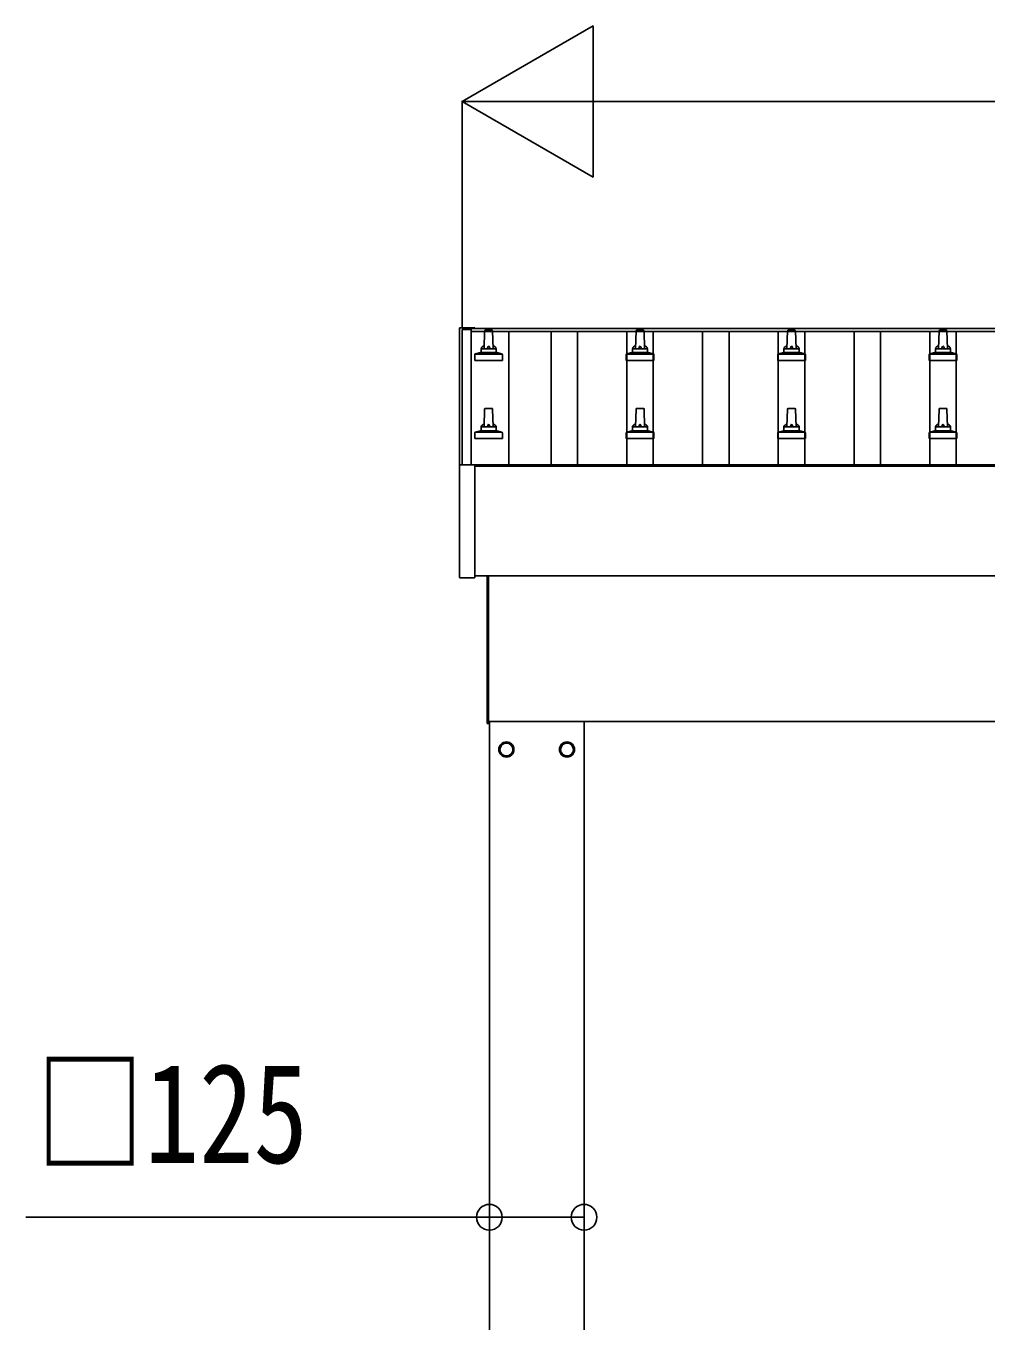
# Model space of a CAD drawing. Units: millimetres, scale not verified. Extents: x -16820 to 16820, y -11880 to 11880.
# Drawn here: x -13513 to -12245, y -541 to 1170 of the extents above; entities that cross this region are included whole.
import ezdxf
from ezdxf.enums import TextEntityAlignment as Align

# ---------------------------------------------------------------- set-up
doc = ezdxf.new("R2010")
doc.units = ezdxf.units.MM
doc.header["$LTSCALE"] = 50
for name, color, linetype in [('0-4_YKK_13', 4, 'Continuous'), ('0-5_YKK_A1', 4, 'Continuous'), ('0-6_YKK_D', 6, 'Continuous')]:
    doc.layers.add(name, color=color, linetype=linetype)
doc.styles.add('ＭＳ ゴシック', font='')
doc.styles.get('ＭＳ ゴシック').set_extended_font_data('MS Gothic')

msp = doc.modelspace()

# ---------------------------------------------------------------- linework, layer by layer
at = {"layer": '0-4_YKK_13'}
for p, q in [((-12940.22, 770.78), (-12940.22, 770.18)), ((-12940.22, 770.18), (-12940.22, 589.51)), ((-12939.22, 771.3), (-12921.22, 771.3)), ((-12920.22, 770.18), (-12920.22, 770.78)), ((-12920.22, 770.11), (-12920.22, 770.18)), ((-12907.92, 743.59), (-12907.19, 767.12)), ((-12906.19, 768.09), (-12897.65, 768.09)), ((-12896.65, 767.12), (-12895.92, 743.59)), ((-12707.92, 743.59), (-12707.19, 767.12)), ((-12706.19, 768.09), (-12697.65, 768.09)), ((-12696.65, 767.12), (-12695.92, 743.59)), ((-12507.92, 743.59), (-12507.19, 767.12)), ((-12506.19, 768.09), (-12497.65, 768.09)), ((-12496.65, 767.12), (-12495.92, 743.59)), ((-12307.92, 743.59), (-12307.19, 767.12)), ((-12306.19, 768.09), (-12297.65, 768.09)), ((-12296.65, 767.12), (-12295.92, 743.59)), ((-12919.79, 736.59), (-12884.05, 736.59)), ((-12919.41, 736.78), (-12912.69, 738.41)), ((-12912.3, 738.59), (-12891.54, 738.59)), ((-12911.92, 739.38), (-12911.92, 743.59)), ((-12910.92, 743.59), (-12892.92, 743.59)), ((-12891.92, 739.38), (-12891.92, 743.59)), ((-12884.44, 736.78), (-12891.16, 738.41)), ((-12719.79, 736.59), (-12684.05, 736.59)), ((-12719.41, 736.78), (-12712.69, 738.41)), ((-12712.3, 738.59), (-12691.54, 738.59)), ((-12711.92, 739.38), (-12711.92, 743.59)), ((-12710.92, 743.59), (-12692.92, 743.59)), ((-12691.92, 739.38), (-12691.92, 743.59)), ((-12684.44, 736.78), (-12691.16, 738.41)), ((-12519.79, 736.59), (-12484.05, 736.59)), ((-12519.41, 736.78), (-12512.69, 738.41)), ((-12512.3, 738.59), (-12491.54, 738.59)), ((-12511.92, 739.38), (-12511.92, 743.59)), ((-12510.92, 743.59), (-12492.92, 743.59)), ((-12491.92, 739.38), (-12491.92, 743.59)), ((-12484.44, 736.78), (-12491.16, 738.41)), ((-12319.79, 736.59), (-12284.05, 736.59)), ((-12319.41, 736.78), (-12312.69, 738.41)), ((-12312.3, 738.59), (-12291.54, 738.59)), ((-12311.92, 739.38), (-12311.92, 743.59)), ((-12310.92, 743.59), (-12292.92, 743.59)), ((-12291.92, 739.38), (-12291.92, 743.59)), ((-12284.44, 736.78), (-12291.16, 738.41)), ((-12920.17, 728.09), (-12920.17, 735.81)), ((-12883.67, 728.09), (-12920.17, 728.09)), ((-12883.67, 728.09), (-12883.67, 735.81)), ((-12720.17, 728.09), (-12720.17, 735.81)), ((-12683.67, 728.09), (-12720.17, 728.09)), ((-12683.67, 728.09), (-12683.67, 735.81)), ((-12520.17, 728.09), (-12520.17, 735.81)), ((-12483.67, 728.09), (-12520.17, 728.09)), ((-12483.67, 728.09), (-12483.67, 735.81)), ((-12320.17, 728.09), (-12320.17, 735.81)), ((-12283.67, 728.09), (-12320.17, 728.09)), ((-12283.67, 728.09), (-12283.67, 735.81)), ((-12907.92, 640.26), (-12907.19, 663.79)), ((-12906.19, 664.76), (-12897.65, 664.76)), ((-12896.65, 663.79), (-12895.92, 640.26)), ((-12707.92, 640.26), (-12707.19, 663.79)), ((-12706.19, 664.76), (-12697.65, 664.76)), ((-12696.65, 663.79), (-12695.92, 640.26)), ((-12507.92, 640.26), (-12507.19, 663.79)), ((-12506.19, 664.76), (-12497.65, 664.76)), ((-12496.65, 663.79), (-12495.92, 640.26)), ((-12307.92, 640.26), (-12307.19, 663.79)), ((-12306.19, 664.76), (-12297.65, 664.76)), ((-12296.65, 663.79), (-12295.92, 640.26)), ((-12919.79, 633.26), (-12884.05, 633.26)), ((-12919.41, 633.45), (-12912.69, 635.08)), ((-12912.3, 635.26), (-12891.54, 635.26)), ((-12911.92, 636.05), (-12911.92, 640.26)), ((-12910.92, 640.26), (-12892.92, 640.26)), ((-12891.92, 636.05), (-12891.92, 640.26)), ((-12884.44, 633.45), (-12891.16, 635.08)), ((-12719.79, 633.26), (-12684.05, 633.26)), ((-12719.41, 633.45), (-12712.69, 635.08)), ((-12712.3, 635.26), (-12691.54, 635.26)), ((-12711.92, 636.05), (-12711.92, 640.26)), ((-12710.92, 640.26), (-12692.92, 640.26)), ((-12691.92, 636.05), (-12691.92, 640.26)), ((-12684.44, 633.45), (-12691.16, 635.08)), ((-12519.79, 633.26), (-12484.05, 633.26)), ((-12519.41, 633.45), (-12512.69, 635.08)), ((-12512.3, 635.26), (-12491.54, 635.26)), ((-12511.92, 636.05), (-12511.92, 640.26)), ((-12510.92, 640.26), (-12492.92, 640.26)), ((-12491.92, 636.05), (-12491.92, 640.26)), ((-12484.44, 633.45), (-12491.16, 635.08)), ((-12319.79, 633.26), (-12284.05, 633.26)), ((-12319.41, 633.45), (-12312.69, 635.08)), ((-12312.3, 635.26), (-12291.54, 635.26)), ((-12311.92, 636.05), (-12311.92, 640.26)), ((-12310.92, 640.26), (-12292.92, 640.26)), ((-12291.92, 636.05), (-12291.92, 640.26)), ((-12284.44, 633.45), (-12291.16, 635.08)), ((-12920.17, 624.76), (-12920.17, 632.47)), ((-12883.67, 624.76), (-12920.17, 624.76)), ((-12883.67, 624.76), (-12883.67, 632.47)), ((-12720.17, 624.76), (-12720.17, 632.47)), ((-12683.67, 624.76), (-12720.17, 624.76)), ((-12683.67, 624.76), (-12683.67, 632.47)), ((-12520.17, 624.76), (-12520.17, 632.47)), ((-12483.67, 624.76), (-12520.17, 624.76)), ((-12483.67, 624.76), (-12483.67, 632.47)), ((-12320.17, 624.76), (-12320.17, 632.47)), ((-12283.67, 624.76), (-12320.17, 624.76)), ((-12283.67, 624.76), (-12283.67, 632.47)), ((-12940.22, 589.51), (-12940.22, 441.51)), ((-12939.22, 590.01), (-12939.72, 590.01)), ((-12921.22, 590.01), (-12939.22, 590.01)), ((-12920.72, 590.01), (-12921.22, 590.01)), ((-12920.22, 441.51), (-12920.22, 589.51)), ((-12939.72, 441.01), (-12920.72, 441.01)), ((-12903.92, 248.5), (-12903.92, 443.64)), ((-12901.92, 443.64), (-12901.92, 248.5)), ((-12901.92, 248.5), (-12903.92, 248.5)), ((-12869.82, 214.25), (-12869.92, 214.25)), ((-12869.82, 213.75), (-12869.92, 213.75)), ((-12807.02, 214.25), (-12806.92, 214.25)), ((-12807.02, 213.75), (-12806.92, 213.75))]:
    msp.add_line(p, q, dxfattribs=at)
for points in [[(-12940.22, 770.78), (-12940.19, 770.97), (-12940.11, 771.1), (-12940.02, 771.18), (-12939.94, 771.23), (-12939.86, 771.26), (-12939.81, 771.27), (-12939.77, 771.28), (-12939.73, 771.28), (-12939.54, 771.29), (-12939.36, 771.3), (-12939.22, 771.3)], [(-12921.22, 771.3), (-12921.03, 771.3), (-12920.86, 771.29), (-12920.72, 771.28), (-12920.65, 771.28), (-12920.59, 771.26), (-12920.5, 771.23), (-12920.37, 771.13), (-12920.28, 771), (-12920.27, 770.98)]]:
    msp.add_lwpolyline(points, dxfattribs=at)
for points in [[(-12878.42, 223.81), (-12886.92, 218.91), (-12886.92, 209.09), (-12878.42, 204.19), (-12869.92, 209.09), (-12869.92, 218.91)], [(-12798.42, 223.81), (-12789.92, 218.91), (-12789.92, 209.09), (-12798.42, 204.19), (-12806.92, 209.09), (-12806.92, 218.91)]]:
    msp.add_lwpolyline(points, close=True, dxfattribs=at)
for centre, radius in [((-12878.42, 214), 10), ((-12878.42, 214), 8.5), ((-12798.42, 214), 10), ((-12798.42, 214), 8.5)]:
    msp.add_circle(centre, radius, dxfattribs=at)
for centre, radius, start, end in [((-12920.72, 770.78), 0.499, 0.00068, 23.5008), ((-12906.19, 767.09), 1, 90, 178.60509), ((-12897.65, 767.09), 1, 1.39491, 90), ((-12706.19, 767.09), 1, 90, 178.60509), ((-12697.65, 767.09), 1, 1.39491, 90), ((-12506.19, 767.09), 1, 90, 178.60509), ((-12497.65, 767.09), 1, 1.39491, 90), ((-12306.19, 767.09), 1, 90, 178.60509), ((-12297.65, 767.09), 1, 1.39491, 90), ((-12919.17, 735.81), 1, 103.62699, 180), ((-12912.92, 739.38), 1, 283.62699, 0), ((-12907.84, 742.96), 4.13, 90, 171.17633), ((-12910.92, 742.59), 1, 90, 180), ((-12898.59, 743.59), 4.83, 133.60282, 180), ((-12905.25, 743.59), 4.83, 0, 46.39718), ((-12896.01, 742.96), 4.13, 8.82367, 90), ((-12892.92, 742.59), 1, 0, 90), ((-12890.92, 739.38), 1, 180, 256.37301), ((-12884.67, 735.81), 1, 0, 76.37301), ((-12719.17, 735.81), 1, 103.62699, 180), ((-12712.92, 739.38), 1, 283.62699, 0), ((-12707.84, 742.96), 4.13, 90, 171.17633), ((-12710.92, 742.59), 1, 90, 180), ((-12698.59, 743.59), 4.83, 133.60282, 180), ((-12705.25, 743.59), 4.83, 0, 46.39718), ((-12696.01, 742.96), 4.13, 8.82367, 90), ((-12692.92, 742.59), 1, 0, 90), ((-12690.92, 739.38), 1, 180, 256.37301), ((-12684.67, 735.81), 1, 0, 76.37301), ((-12519.17, 735.81), 1, 103.62699, 180), ((-12512.92, 739.38), 1, 283.62699, 0), ((-12507.84, 742.96), 4.13, 90, 171.17633), ((-12510.92, 742.59), 1, 90, 180), ((-12498.59, 743.59), 4.83, 133.60282, 180), ((-12505.25, 743.59), 4.83, 0, 46.39718), ((-12496.01, 742.96), 4.13, 8.82367, 90), ((-12492.92, 742.59), 1, 0, 90), ((-12490.92, 739.38), 1, 180, 256.37301), ((-12484.67, 735.81), 1, 0, 76.37301), ((-12319.17, 735.81), 1, 103.62699, 180), ((-12312.92, 739.38), 1, 283.62699, 0), ((-12307.84, 742.96), 4.13, 90, 171.17633), ((-12310.92, 742.59), 1, 90, 180), ((-12298.59, 743.59), 4.83, 133.60282, 180), ((-12305.25, 743.59), 4.83, 0, 46.39718), ((-12296.01, 742.96), 4.13, 8.82367, 90), ((-12292.92, 742.59), 1, 0, 90), ((-12290.92, 739.38), 1, 180, 256.37301), ((-12284.67, 735.81), 1, 0, 76.37301), ((-12906.19, 663.76), 1, 90, 178.60509), ((-12897.65, 663.76), 1, 1.39491, 90), ((-12706.19, 663.76), 1, 90, 178.60509), ((-12697.65, 663.76), 1, 1.39491, 90), ((-12506.19, 663.76), 1, 90, 178.60509), ((-12497.65, 663.76), 1, 1.39491, 90), ((-12306.19, 663.76), 1, 90, 178.60509), ((-12297.65, 663.76), 1, 1.39491, 90), ((-12919.17, 632.47), 1, 103.62699, 180), ((-12912.92, 636.05), 1, 283.62699, 0), ((-12907.84, 639.63), 4.13, 90, 171.17633), ((-12910.92, 639.26), 1, 90, 180), ((-12898.59, 640.26), 4.83, 133.60282, 180), ((-12905.25, 640.26), 4.83, 0, 46.39718), ((-12896.01, 639.63), 4.13, 8.82367, 90), ((-12892.92, 639.26), 1, 0, 90), ((-12890.92, 636.05), 1, 180, 256.37301), ((-12884.67, 632.47), 1, 0, 76.37301), ((-12719.17, 632.47), 1, 103.62699, 180), ((-12712.92, 636.05), 1, 283.62699, 0), ((-12707.84, 639.63), 4.13, 90, 171.17633), ((-12710.92, 639.26), 1, 90, 180), ((-12698.59, 640.26), 4.83, 133.60282, 180), ((-12705.25, 640.26), 4.83, 0, 46.39718), ((-12696.01, 639.63), 4.13, 8.82367, 90), ((-12692.92, 639.26), 1, 0, 90), ((-12690.92, 636.05), 1, 180, 256.37301), ((-12684.67, 632.47), 1, 0, 76.37301), ((-12519.17, 632.47), 1, 103.62699, 180), ((-12512.92, 636.05), 1, 283.62699, 0), ((-12507.84, 639.63), 4.13, 90, 171.17633), ((-12510.92, 639.26), 1, 90, 180), ((-12498.59, 640.26), 4.83, 133.60282, 180), ((-12505.25, 640.26), 4.83, 0, 46.39718), ((-12496.01, 639.63), 4.13, 8.82367, 90), ((-12492.92, 639.26), 1, 0, 90), ((-12490.92, 636.05), 1, 180, 256.37301), ((-12484.67, 632.47), 1, 0, 76.37301), ((-12319.17, 632.47), 1, 103.62699, 180), ((-12312.92, 636.05), 1, 283.62699, 0), ((-12307.84, 639.63), 4.13, 90, 171.17633), ((-12310.92, 639.26), 1, 90, 180), ((-12298.59, 640.26), 4.83, 133.60282, 180), ((-12305.25, 640.26), 4.83, 0, 46.39718), ((-12296.01, 639.63), 4.13, 8.82367, 90), ((-12292.92, 639.26), 1, 0, 90), ((-12290.92, 636.05), 1, 180, 256.37301), ((-12284.67, 632.47), 1, 0, 76.37301), ((-12939.72, 589.51), 0.5, 90, 180), ((-12920.72, 589.51), 0.5, 0, 90), ((-12939.72, 441.51), 0.5, 180, 270), ((-12920.72, 441.51), 0.5, 270, 0), ((-12878.42, 214), 8.6, 171.25399, 188.74601), ((-12878.42, 214), 8.6, 111.25399, 128.74601), ((-12878.42, 214), 8.6, 231.25399, 248.74601), ((-12878.42, 214), 8.6, 51.25399, 68.74601), ((-12878.42, 214), 8.6, 291.25399, 308.74601), ((-12878.42, 214), 8.6, 1.66581, 8.74601), ((-12878.42, 214), 8.6, 351.25399, 358.33419), ((-12798.42, 214), 8.6, 171.25399, 178.33419), ((-12798.42, 214), 8.6, 181.66581, 188.74601), ((-12798.42, 214), 8.6, 111.25399, 128.74601), ((-12798.42, 214), 8.6, 231.25399, 248.74601), ((-12798.42, 214), 8.6, 51.25399, 68.74601), ((-12798.42, 214), 8.6, 291.25399, 308.74601), ((-12798.42, 214), 8.6, 351.25399, 8.74601)]:
    msp.add_arc(centre, radius, start, end, dxfattribs=at)
at = {"layer": '0-5_YKK_A1'}
for p, q in [((-12924.92, 770.11), (-7478.92, 770.11)), ((-12924.92, 770.11), (-12924.92, 766.53)), ((-12936.92, 769.15), (-12924.92, 769.15)), ((-12936.92, 590.01), (-12936.92, 769.15)), ((-12924.92, 769.15), (-12924.92, 590.01)), ((-12924.92, 766.53), (-7478.92, 766.53)), ((-12875.42, 766.53), (-12875.42, 590.07)), ((-12819.42, 590.07), (-12819.42, 766.53)), ((-12784.42, 590.07), (-12784.42, 766.53)), ((-12719.42, 590.07), (-12719.42, 766.53)), ((-12684.42, 590.07), (-12684.42, 766.53)), ((-12619.42, 590.07), (-12619.42, 766.53)), ((-12584.42, 590.07), (-12584.42, 766.53)), ((-12519.42, 590.07), (-12519.42, 766.53)), ((-12484.42, 590.07), (-12484.42, 766.53)), ((-12419.42, 590.07), (-12419.42, 766.53)), ((-12384.42, 590.07), (-12384.42, 766.53)), ((-12319.42, 590.07), (-12319.42, 766.53)), ((-12284.42, 590.07), (-12284.42, 766.53)), ((-12924.92, 590.07), (-7478.92, 590.07)), ((-12920.22, 588.51), (-7483.62, 588.51)), ((-7483.62, 443.64), (-12920.22, 443.64)), ((-12901.92, 251), (-7595.57, 251)), ((-12900.92, -2549), (-12900.92, 251)), ((-12775.92, 251), (-12775.92, -2549))]:
    msp.add_line(p, q, dxfattribs=at)
at = {"layer": '0-6_YKK_D'}
for p, q in [((-12936.92, 1070.11), (-12763.72, 1170.11)), ((-12763.72, 970.11), (-12763.72, 1170.11)), ((-12936.92, 770.15), (-12936.92, 1071.11)), ((-12936.92, 1070.11), (-12763.72, 970.11)), ((-12936.92, 1070.11), (-12590.51, 1070.11)), ((-12736.92, 1070.11), (-7666.92, 1070.11))]:
    msp.add_line(p, q, dxfattribs=at)
msp.add_lwpolyline([(-12775.92, -404), (-12900.92, -404), (-13512.92, -404)], dxfattribs=at)
for centre in [(-12900.92, -404), (-12775.92, -404)]:
    msp.add_circle(centre, 17, dxfattribs=at)

# ---------------------------------------------------------------- texts
at = {"layer": '0-6_YKK_D', "style": 'ＭＳ ゴシック', "width": 0.8}
msp.add_text('□125', height=132, dxfattribs=at).set_placement((-13500.12, -372), align=Align.BOTTOM_LEFT)

doc.saveas('drawing.dxf')
